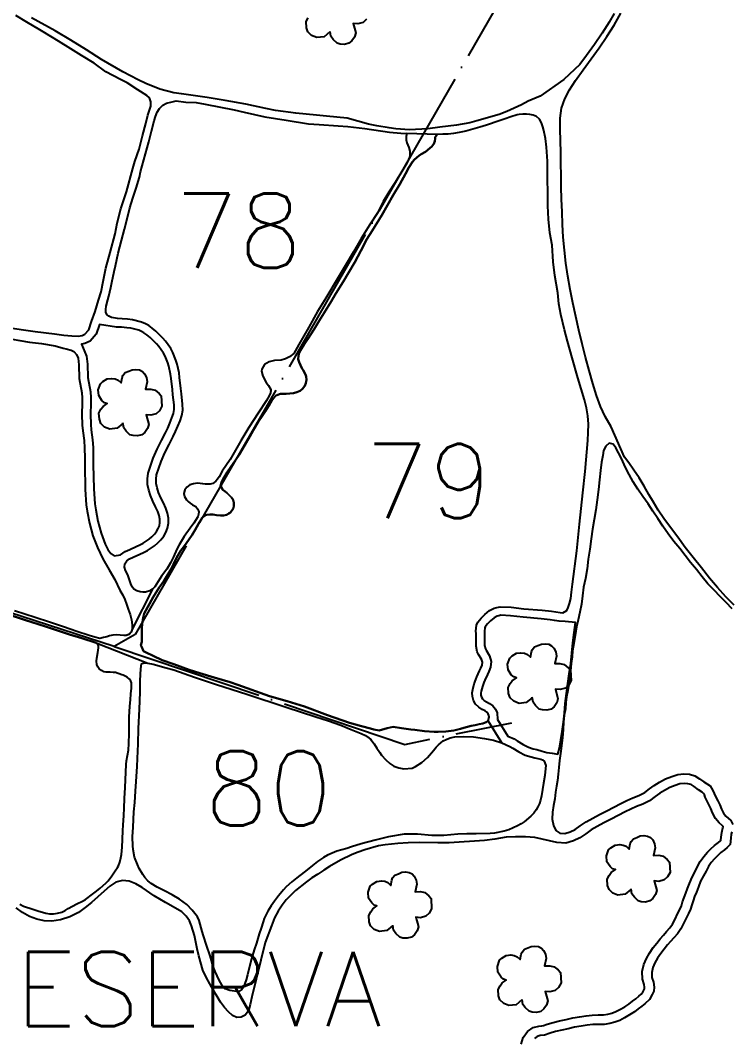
# Model space of a CAD drawing. Extents: x 739818 to 746118, y 7816232 to 7825142.
# Drawn here: x 742715 to 743088, y 7820709 to 7821242 of the extents above; entities that cross this region are included whole.
import ezdxf

# ---------------------------------------------------------------- set-up
doc = ezdxf.new("R2010")
doc.units = 0
doc.header["$MEASUREMENT"] = 0
for name, pattern in [('CONTINUO', [0]), ('TAPUME', [94, 80, -7, 0, -7]), ('TRACO-PONTO', [94, 80, -7, 0, -7])]:
    doc.linetypes.add(name, pattern=pattern)
for name, color, linetype in [('0114001148029', 5, 'Continuous'), ('0114001148064', 5, 'Continuous'), ('0114001148076', 5, 'Continuous'), ('0114001148077', 5, 'Continuous'), ('0114001148078', 5, 'Continuous'), ('0114001148079', 5, 'Continuous'), ('0114001148080', 5, 'Continuous'), ('0114001148082', 5, 'Continuous'), ('_SIMBOLO ARVORE', 118, 'Continuous'), ('REDE_DE_LUZ', 6, 'Continuous'), ('RESERVA', 3, 'Continuous'), ('TEXTO_NUN_TAL', 7, 'Continuous')]:
    doc.layers.add(name, color=color, linetype=linetype)
doc.layers.add('TEXTO_DIVERSOS', color=7, linetype='Continuous', lineweight=5)
doc.styles.add('Simplex', font='simplex.shx')

msp = doc.modelspace()

# ---------------------------------------------------------------- linework, layer by layer
at = {"layer": '0114001148029', "color": 5, "linetype": 'CONTINUO'}
for points in [[(743088.48, 7820933.21), (743085.18, 7820936.56), (743082.11, 7820939.83), (743078.93, 7820943.01), (743075.73, 7820946.35), (743072.64, 7820950.05), (743069.63, 7820953.85), (743066.61, 7820957.53), (743063.78, 7820961.23), (743060.93, 7820964.85), (743057.82, 7820968.6), (743054.79, 7820972.55), (743052, 7820976.62), (743049.39, 7820980.61), (743046.91, 7820984.45), (743044.43, 7820988.23), (743041.57, 7820992.19), (743039, 7820996.04), (743036.57, 7820999.83), (743034.43, 7821003.6), (743032.36, 7821007.66), (743030.53, 7821011.67), (743028.91, 7821015.06), (743027.46, 7821017.7), (743025.95, 7821019.58), (743023.94, 7821020.13), (743022.19, 7821018.57), (743021.04, 7821016.34), (743020.54, 7821013.62), (743019.94, 7821010.11), (743019.39, 7821005.8), (743018.92, 7821000.97), (743018.34, 7820995.77), (743017.59, 7820990.45), (743016.86, 7820985.15), (743016.07, 7820980.1), (743015.28, 7820975.02), (743014.57, 7820969.89), (743013.77, 7820964.63), (743012.91, 7820959.39), (743012.36, 7820954.19), (743011.5, 7820949.27), (743010.56, 7820944.57), (743009.9, 7820940.18), (743009.35, 7820935.78), (743008.64, 7820931.51), (743007.7, 7820927.59), (743006.84, 7820923.82), (743006.27, 7820920.37), (743005.83, 7820917.14), (743005.26, 7820914.08), (743004.8, 7820911.2), (743004.48, 7820908.19), (743003.98, 7820904.67), (743003.74, 7820900.82), (743003.44, 7820897.09), (743002.88, 7820893.71), (743002.23, 7820890.44), (743001.58, 7820887.23), (743001.14, 7820884.13), (743001, 7820880.88), (743000.39, 7820877.59), (742999.96, 7820873.94), (742999.83, 7820869.97), (742999.41, 7820865.75), (742998.96, 7820861.51), (742998.45, 7820857.42), (742997.92, 7820853.77), (742997.49, 7820850.11), (742997.17, 7820846.59), (742996.85, 7820843.37), (742996.37, 7820840.42), (742995.86, 7820837.17), (742995.39, 7820833.72), (742994.77, 7820830.17), (742994.29, 7820826.67), (742994.13, 7820823.13), (742994.7, 7820819.76), (742995.99, 7820817.1), (742998.14, 7820815.72), (743000.7, 7820815.57), (743003.45, 7820816.35), (743006.08, 7820817.65), (743008.82, 7820819.51), (743011.87, 7820821.7), (743015.29, 7820823.68), (743018.88, 7820825.58), (743022.63, 7820827.5), (743026.37, 7820829.43), (743029.99, 7820831.32), (743033.22, 7820832.92), (743036.35, 7820834.26), (743039.52, 7820835.55), (743042.56, 7820837.04), (743045.11, 7820838.91), (743047.6, 7820840.79), (743050.38, 7820842.51), (743053.55, 7820844.18), (743056.82, 7820845.5), (743059.98, 7820846.45), (743063.09, 7820846.77), (743066.04, 7820846.59), (743068.92, 7820845.79), (743071.35, 7820844.22), (743073.56, 7820842.58), (743076.81, 7820840.56), (743078.36, 7820838.13), (743078.97, 7820836.49), (743079.8, 7820834.67), (743080.89, 7820832.66), (743081.87, 7820830.62), (743082.76, 7820828.35), (743083.79, 7820826.29), (743085.17, 7820824.72), (743087.7, 7820822.39), (743088.79, 7820820.23)], [(743088.22, 7820816.51), (743087.91, 7820815.13), (743087.66, 7820813.11), (743087.3, 7820809.82), (743085.82, 7820808.15), (743084.37, 7820806.96), (743082.44, 7820805.54), (743080.77, 7820803.9), (743079.08, 7820802.3), (743077.44, 7820800.39), (743076, 7820798.32), (743074.73, 7820795.89), (743073.41, 7820793.3), (743071.89, 7820790.55), (743070.68, 7820787.58), (743069.67, 7820784.85), (743068.73, 7820782.54), (743067.97, 7820780.34), (743067.2, 7820778.2), (743066.51, 7820775.95), (743065.54, 7820773.69), (743064.27, 7820771.23), (743062.93, 7820768.47), (743061.49, 7820765.58), (743059.74, 7820763.02), (743057.82, 7820760.91), (743056.15, 7820758.94), (743054.5, 7820757.14), (743052.8, 7820754.97), (743050.95, 7820752.72), (743049.27, 7820750.28), (743047.92, 7820747.78), (743046.82, 7820745.3), (743046.25, 7820742.75), (743046.37, 7820740.06), (743047.12, 7820737.58), (743047.58, 7820735.1), (743047.29, 7820732.89), (743046.56, 7820731.19), (743045, 7820728.53), (743042.81, 7820726.52), (743041.1, 7820725.09), (743039.21, 7820723.66), (743037.19, 7820722.11), (743034.67, 7820720.52), (743031.97, 7820718.99), (743029.45, 7820717.65), (743026.92, 7820716.74), (743024.32, 7820715.92), (743021.38, 7820715.5), (743018.32, 7820715.49), (743015.46, 7820715.39), (743012.44, 7820715.07), (743009.18, 7820714.62), (743005.79, 7820714.02), (743002.39, 7820713.27), (742999.11, 7820712.58), (742995.89, 7820711.75), (742992.97, 7820710.92), (742990.1, 7820709.82), (742987.8, 7820709.67), (742986.28, 7820709.26), (742984.75, 7820708.18)]]:
    msp.add_lwpolyline(points, dxfattribs=at)
at = {"layer": '0114001148064'}
msp.add_lwpolyline([(743089.51, 7820935.18), (743085.02, 7820939.63), (743080.79, 7820944.39), (743076.55, 7820949.39), (743072.34, 7820954.72), (743068.01, 7820960.14), (743063.82, 7820965.51), (743059.9, 7820970.78), (743056.15, 7820975.87), (743052.66, 7820980.68), (743049.64, 7820985.07), (743047.09, 7820989.17), (743044.79, 7820993.26), (743042.36, 7820997.54), (743039.64, 7821001.88), (743036.83, 7821006.01), (743034.16, 7821009.82), (743031.92, 7821012.68), (743024.95, 7821028.58), (743021.87, 7821034.04), (743019.36, 7821039.34), (743017.21, 7821045.04), (743015.4, 7821051.38), (743013.51, 7821058.11), (743011.6, 7821065.12), (743009.74, 7821072.22), (743008.05, 7821079.29), (743006.46, 7821086.46), (743004.89, 7821093.62), (743003.42, 7821100.67), (743002.27, 7821107.55), (743001.19, 7821114.37), (743000.46, 7821121.21), (742999.88, 7821127.99), (742999.53, 7821134.65), (742999.26, 7821141.34), (742998.98, 7821148.01), (742998.81, 7821154.47), (742998.81, 7821160.59), (742998.67, 7821166.49), (742998.66, 7821172.44), (742998.46, 7821178.54), (742998.33, 7821184.62), (742998.24, 7821190.44), (742998.91, 7821195.66), (743000.65, 7821200.57), (743003.12, 7821205.28), (743006.33, 7821210.19), (743010.24, 7821215.77), (743014.49, 7821221.52), (743018.67, 7821227.34), (743022.7, 7821233.25), (743026.54, 7821239.2), (743029.99, 7821245.35)], dxfattribs=at)
at = {"layer": '0114001148076', "linetype": 'ByBlock'}
msp.add_lwpolyline([(742707.35, 7821080.81), (742722.96, 7821078.64), (742733.26, 7821077.38), (742738.07, 7821076.77), (742742.33, 7821076.27), (742745.7, 7821076.18), (742747.68, 7821076.6), (742749.16, 7821077.22), (742751.12, 7821079.52), (742752.65, 7821083.93), (742754.42, 7821089.04), (742756.26, 7821094.97), (742757.57, 7821099.34), (742758.68, 7821104.81), (742760.09, 7821111.82), (742762.39, 7821119.99), (742764.95, 7821129.8), (742766.07, 7821135.31), (742767.97, 7821142.96), (742770.85, 7821151.72), (742774.32, 7821164), (742775.36, 7821167.7), (742777.49, 7821174.1), (742779.31, 7821181.14), (742781.11, 7821187.55), (742782.19, 7821191.93), (742783.59, 7821196.76), (742783.76, 7821198.99), (742783.06, 7821201.06), (742781.52, 7821202.3), (742776.79, 7821205.3), (742771.26, 7821208.96), (742767.75, 7821210.68), (742760.15, 7821214.7), (742754, 7821219.28), (742747.27, 7821223.22), (742740.3, 7821227.66), (742733.01, 7821232.16), (742725.51, 7821236.64), (742718.72, 7821240.76), (742712.9, 7821244.14)], dxfattribs=at)
at = {"layer": '0114001148077', "linetype": 'ByBlock'}
msp.add_lwpolyline([(742705.95, 7821075.42), (742720.01, 7821073.04), (742726.38, 7821072.4), (742733.55, 7821071.02), (742737.7, 7821069.89), (742739.28, 7821069.48), (742741.96, 7821068.8), (742743.4, 7821068.11), (742744.74, 7821066.59), (742745.55, 7821064.64), (742745.92, 7821061.13), (742746.19, 7821054.02), (742747.54, 7821046.49), (742747.7, 7821043.82), (742747.73, 7821041.01), (742747.47, 7821035.24), (742747.66, 7821029.48), (742748, 7821026.48), (742748.68, 7821021.46), (742748.95, 7821017.7), (742749.01, 7821012.3), (742749, 7821008.82), (742749.28, 7820995.9), (742749.86, 7820987.85), (742750.35, 7820984.49), (742751.46, 7820978.18), (742752.36, 7820974.87), (742753.36, 7820971.53), (742755.65, 7820965.36), (742757.09, 7820962.43), (742758.49, 7820959.44), (742761.8, 7820953.76), (742764.73, 7820948.62), (742767.5, 7820942.99), (742768.99, 7820940.45), (742770.06, 7820938.2), (742770.96, 7820935.7), (742771.8, 7820933.07), (742772.76, 7820930.35), (742773.48, 7820927.59), (742773.94, 7820924.88), (742773.94, 7820922.61), (742773.44, 7820921.14), (742772.71, 7820920.32), (742771.97, 7820919.77), (742770.81, 7820919.38), (742769.52, 7820919.4), (742767.65, 7820919.48), (742765.63, 7820919.58), (742763.81, 7820919.44), (742762.03, 7820919.06), (742760.62, 7820918.61), (742758.92, 7820918.18), (742756.94, 7820917.82), (742754.32, 7820918.39), (742751.33, 7820919.39), (742744.9, 7820921.49), (742737.93, 7820923.85), (742730.51, 7820926.34), (742723.11, 7820928.72), (742712.16, 7820932.19)], dxfattribs=at)
at = {"layer": '0114001148078', "linetype": 'ByBlock'}
msp.add_lwpolyline([(742832.58, 7821193.48), (742843.48, 7821191.17), (742854.63, 7821189.27), (742866.38, 7821187.46), (742871.86, 7821187.01), (742881.96, 7821186.38), (742886.9, 7821185.96), (742895.89, 7821185), (742908.78, 7821183.02), (742914.74, 7821182.59), (742917.86, 7821182.43), (742917.6, 7821180.72), (742917.49, 7821179.13), (742917.88, 7821177.48), (742918.89, 7821175.05), (742919.39, 7821173.19), (742919.49, 7821171.12), (742919.28, 7821169.86), (742917.81, 7821166.84), (742915.75, 7821163.33), (742911.78, 7821156.77), (742908.46, 7821151.71), (742905.47, 7821146.72), (742902.67, 7821140.99), (742898.25, 7821134.31), (742893.95, 7821127.42), (742889.84, 7821120.3), (742885.63, 7821113.05), (742881.79, 7821106.89), (742875.46, 7821096.15), (742871.06, 7821089.02), (742866.42, 7821080.87), (742861.25, 7821071.75), (742858.6, 7821067.12), (742856.36, 7821065.33), (742854.29, 7821064.25), (742851.95, 7821063.62), (742848.54, 7821063.35), (742845.75, 7821062.73), (742843.23, 7821061.38), (742841.79, 7821058.95), (742841.7, 7821057.78), (742842.42, 7821055.26), (742844.05, 7821051.91), (742845.32, 7821050.29), (742846.23, 7821048.8), (742846.53, 7821047.73), (742846.41, 7821046.53), (742845.89, 7821045.24), (742844.24, 7821042.43), (742839.99, 7821035.74), (742835.13, 7821028.27), (742830.87, 7821021.25), (742825.24, 7821011.6), (742821.11, 7821005.35), (742819.5, 7821002.51), (742818.69, 7821001.16), (742817.75, 7821000.11), (742816.82, 7820999.46), (742816.12, 7820998.9), (742814.7, 7820998.64), (742812.31, 7820998.68), (742811.01, 7820998.85), (742809.56, 7820999.05), (742807.89, 7820999.15), (742806.08, 7820998.87), (742804.19, 7820998.21), (742802.51, 7820997.02), (742801.49, 7820995.64), (742801.02, 7820993.72), (742801.24, 7820992.21), (742802.33, 7820990.38), (742803.17, 7820989.46), (742804.21, 7820988.74), (742805.58, 7820987.83), (742807.21, 7820986.86), (742807.61, 7820986.37), (742808.12, 7820985.77), (742808.67, 7820984.57), (742808.78, 7820983.92), (742808.75, 7820982.94), (742808.28, 7820981.53), (742806.24, 7820978.22), (742804.36, 7820975.51), (742801.13, 7820971.13), (742798.53, 7820966.78), (742797.36, 7820964.53), (742795.52, 7820960.59), (742793.94, 7820957.33), (742792.01, 7820954.14), (742789.34, 7820950.35), (742785.82, 7820944.89), (742784.58, 7820943.56), (742783.2, 7820942.73), (742780.87, 7820941.97), (742779.58, 7820941.99), (742778, 7820942.23), (742776.3, 7820942.74), (742774.8, 7820943.58), (742773.81, 7820944.86), (742773.16, 7820946.31), (742772.32, 7820948.98), (742771.55, 7820951.16), (742770.44, 7820953.39), (742769.88, 7820955.07), (742770.1, 7820956.89), (742771.14, 7820958.36), (742772.57, 7820959.48), (742774.46, 7820960.29), (742777.89, 7820961.86), (742779.78, 7820962.72), (742781.86, 7820963.77), (742785.6, 7820966.23), (742787.32, 7820967.8), (742788.98, 7820969.46), (742790.45, 7820971.38), (742791.55, 7820973.35), (742792.47, 7820975.56), (742792.96, 7820978.17), (742792.91, 7820980.83), (742792.39, 7820983.35), (742791.56, 7820985.96), (742790.25, 7820988.76), (742788.85, 7820991.52), (742787.75, 7820994.24), (742786.92, 7820996.66), (742786.47, 7820998.96), (742786.42, 7821001.22), (742786.68, 7821003.45), (742789.1, 7821010.56), (742791, 7821015.07), (742793.34, 7821019.37), (742795.47, 7821023.6), (742796.69, 7821026.14), (742797.89, 7821028.98), (742798.97, 7821031.8), (742799.88, 7821034.6), (742800.38, 7821037.43), (742800.35, 7821040.47), (742799.77, 7821045.92), (742799.49, 7821048.8), (742798.78, 7821054.59), (742798.46, 7821056.99), (742797.51, 7821061.49), (742796.85, 7821063.65), (742795.23, 7821067.65), (742794.08, 7821069.68), (742792.73, 7821071.69), (742791.29, 7821073.51), (742789.91, 7821075.19), (742786.33, 7821078.8), (742784.36, 7821080.36), (742782.55, 7821081.69), (742780.82, 7821082.7), (742778.87, 7821083.57), (742773.98, 7821084.77), (742771.46, 7821085.06), (742768.62, 7821085.29), (742766.13, 7821085.44), (742763.02, 7821085.9), (742761.6, 7821086.61), (742760.76, 7821087.42), (742760.15, 7821088.51), (742760.02, 7821090.15), (742760.23, 7821091.94), (742761.11, 7821095.26), (742761.61, 7821097.05), (742762.74, 7821101.64), (742763.32, 7821104.28), (742764.42, 7821110.09), (742765.1, 7821113.11), (742765.91, 7821116.31), (742766.64, 7821119.6), (742768.36, 7821126.33), (742769.93, 7821132.3), (742771.3, 7821137.72), (742772.64, 7821143.37), (742774.27, 7821148.4), (742776.02, 7821153.72), (742777.72, 7821159.53), (742778.33, 7821162.35), (742782.65, 7821178.05), (742784.08, 7821183.67), (742785.49, 7821189.08), (742786.19, 7821191.36), (742786.99, 7821193.52), (742788.24, 7821195.51), (742789.99, 7821197.14), (742791.94, 7821198.28), (742794.8, 7821199.03), (742796.89, 7821199.57), (742802.04, 7821198.81), (742807.48, 7821198.58), (742812.19, 7821197.73), (742827.3, 7821194.73)], close=True, dxfattribs=at)
at = {"layer": '0114001148079', "linetype": 'ByBlock'}
msp.add_lwpolyline([(742829.33, 7820893.43), (742845.87, 7820887.47), (742855.09, 7820884.92), (742864.18, 7820882.05), (742876.34, 7820877.56), (742887.75, 7820873.59), (742894.13, 7820871.84), (742898.74, 7820870.52), (742900.6, 7820870.03), (742903.43, 7820869.5), (742907.55, 7820870.7), (742910.63, 7820871.43), (742915.11, 7820870.8), (742919.93, 7820870.09), (742922.06, 7820869.8), (742927.15, 7820869.19), (742932.17, 7820868.77), (742934.27, 7820868.85), (742938.35, 7820869.01), (742942.49, 7820869.5), (742946, 7820870.44), (742947.7, 7820870.94), (742951.57, 7820871.91), (742953.63, 7820872.36), (742955.71, 7820872.78), (742957.75, 7820873.27), (742959.44, 7820873.89), (742960.5, 7820874.67), (742961.07, 7820876.51), (742960.94, 7820877.44), (742960.94, 7820877.44), (742960.53, 7820878.34), (742959.88, 7820879.13), (742958.85, 7820879.8), (742957.36, 7820880.58), (742955.6, 7820881.7), (742953.95, 7820883.31), (742952.77, 7820885.28), (742952.28, 7820887.41), (742952.1, 7820889.35), (742952.42, 7820891.07), (742953.21, 7820894.03), (742954.1, 7820896.33), (742954.64, 7820897.71), (742956.04, 7820900.83), (742956.72, 7820902.28), (742957.35, 7820903.8), (742957.49, 7820905.32), (742957.06, 7820906.84), (742955.5, 7820909.44), (742954.79, 7820910.82), (742954.15, 7820913.64), (742954.14, 7820917.09), (742954.14, 7820920.34), (742954.03, 7820921.59), (742954.33, 7820924.68), (742955.14, 7820926.31), (742956.88, 7820928.38), (742958.7, 7820930.27), (742961.13, 7820932.35), (742963.58, 7820933.65), (742965.06, 7820934.07), (742966.77, 7820934.41), (742972.61, 7820934.08), (742979.29, 7820933.37), (742988.74, 7820932.58), (742993.72, 7820932.07), (742996.04, 7820931.64), (742998.18, 7820931.3), (742999.64, 7820931.25), (743001.73, 7820932.47), (743002.52, 7820933.96), (743003.16, 7820936), (743003.76, 7820938.62), (743004.27, 7820942.01), (743004.78, 7820946.15), (743006.92, 7820963.75), (743008.37, 7820977.61), (743010.07, 7820994.04), (743011.32, 7821005.21), (743012.84, 7821021.42), (743013, 7821025.76), (743013.05, 7821030), (743012.83, 7821034.4), (743012.02, 7821038.68), (743010.96, 7821042.78), (743007.47, 7821054.39), (743004.55, 7821064.9), (743002.13, 7821073.6), (743000.48, 7821079.46), (742998.58, 7821087.49), (742997.53, 7821093.19), (742996.95, 7821098.8), (742995.43, 7821108), (742994.65, 7821115.12), (742994.03, 7821123.83), (742992.82, 7821130.24), (742992.16, 7821137.51), (742991.77, 7821144.52), (742991.73, 7821150.42), (742991.53, 7821159.43), (742991.54, 7821167.83), (742991.06, 7821175.29), (742990.57, 7821179.81), (742989.72, 7821183.93), (742989.15, 7821185.94), (742988.42, 7821187.99), (742987.41, 7821189.84), (742985.91, 7821191.24), (742984.13, 7821192.02), (742982.31, 7821192.37), (742980.62, 7821192.52), (742978.7, 7821192.52), (742976.84, 7821192.41), (742975.69, 7821192.14), (742972.39, 7821191.13), (742969.4, 7821190.08), (742966.27, 7821189.04), (742959.59, 7821186.79), (742956.09, 7821185.69), (742952.45, 7821184.65), (742948.8, 7821183.65), (742945.37, 7821182.89), (742942.34, 7821182.37), (742939.57, 7821182.09), (742936.78, 7821182.05), (742933.71, 7821181.87), (742932.66, 7821180.52), (742932.65, 7821179.67), (742932.51, 7821178.35), (742931.98, 7821176.92), (742930.98, 7821175.59), (742929.9, 7821174.67), (742927.59, 7821172.84), (742925.39, 7821171.47), (742924.13, 7821170.61), (742921.88, 7821168.71), (742920.91, 7821167.59), (742918.96, 7821164.57), (742917.18, 7821161.31), (742914.21, 7821155.88), (742910.74, 7821149.98), (742904.8, 7821139.66), (742899.66, 7821131.38), (742896.97, 7821126.95), (742893.74, 7821120.9), (742890.57, 7821115), (742887.26, 7821109.29), (742884.53, 7821104.65), (742880.66, 7821098.55), (742878.19, 7821094.3), (742874.52, 7821088.42), (742871.87, 7821084.17), (742869.24, 7821079.82), (742865.8, 7821074.39), (742864.04, 7821071.72), (742862.14, 7821068.59), (742861.48, 7821067.27), (742861.11, 7821065.83), (742860.99, 7821064.17), (742861.38, 7821062.57), (742862.82, 7821059.46), (742863.46, 7821058.42), (742864.7, 7821056.08), (742865.08, 7821054.97), (742865.26, 7821053.34), (742865.26, 7821053.34), (742864.99, 7821051.61), (742864.38, 7821050.06), (742863.23, 7821048.53), (742861.91, 7821047.53), (742860.27, 7821046.83), (742858.54, 7821046.37), (742856.61, 7821046.14), (742854.68, 7821046.01), (742853.04, 7821045.99), (742851.57, 7821045.9), (742849.43, 7821045.15), (742848.64, 7821044.42), (742847.91, 7821043.63), (742847.19, 7821042.43), (742845.57, 7821039.59), (742843.83, 7821036.79), (742842.09, 7821034.29), (742840.2, 7821031.47), (742837.36, 7821026.79), (742835.54, 7821023.67), (742832.97, 7821018.99), (742829.97, 7821013.96), (742828.04, 7821011.2), (742825.63, 7821007.64), (742823.76, 7821004.84), (742822.12, 7821002.21), (742821.22, 7821000.72), (742820.64, 7820999.41), (742820.39, 7820998.25), (742820.75, 7820996.86), (742821.48, 7820995.62), (742822.57, 7820994.8), (742823.55, 7820994.02), (742824.74, 7820992.9), (742825.91, 7820991.62), (742826.76, 7820990.41), (742827.21, 7820988.89), (742827.18, 7820987.06), (742826.79, 7820985.71), (742826.14, 7820984.73), (742825.45, 7820983.75), (742824.43, 7820983.19), (742823.34, 7820982.57), (742821.87, 7820982.17), (742820.11, 7820982.17), (742818.18, 7820982.41), (742818.18, 7820982.41), (742816.36, 7820982.68), (742814.66, 7820982.77), (742813.18, 7820982.56), (742812.03, 7820982.03), (742810.98, 7820981.25), (742810.07, 7820980.16), (742808.62, 7820977.88), (742806.85, 7820974.67), (742805.36, 7820972.11), (742803.35, 7820969.21), (742801.35, 7820966.37), (742799.46, 7820963.94), (742797.81, 7820961.31), (742796.34, 7820958.19), (742794.89, 7820955.04), (742790.28, 7820947.69), (742788.12, 7820944.41), (742784.94, 7820939.48), (742782.03, 7820934.39), (742780.25, 7820930.87), (742779.69, 7820928.71), (742779.12, 7820925.34), (742779.02, 7820923.26), (742778.99, 7820919.25), (742778.94, 7820915.94), (742778.41, 7820914.32), (742778.99, 7820913.2), (742779.92, 7820911.12), (742781.24, 7820910.42), (742784.83, 7820908.74), (742789.65, 7820906.35), (742795.74, 7820904.21), (742803.72, 7820901.36), (742809.34, 7820899.59), (742816.81, 7820897.36), (742825.18, 7820894.94), (742829.33, 7820893.43)], dxfattribs=at)
at = {"layer": '0114001148080', "linetype": 'ByBlock'}
msp.add_lwpolyline([(742818.08, 7820893.61), (742833.96, 7820888.55), (742854.6, 7820881.81), (742870.24, 7820876.72), (742876.74, 7820874.59), (742883.28, 7820872.28), (742888.72, 7820870.12), (742894, 7820868.02), (742896.19, 7820866.89), (742897.89, 7820865.72), (742899.25, 7820864.56), (742900.78, 7820862.55), (742902.17, 7820860.32), (742903.7, 7820858), (742904.64, 7820856.67), (742906.81, 7820854.14), (742908.97, 7820852.23), (742911.08, 7820850.92), (742913.69, 7820849.99), (742916.3, 7820849.47), (742920.69, 7820849.88), (742922.38, 7820850.61), (742925.8, 7820852.78), (742928.75, 7820855.44), (742931.78, 7820859.11), (742933.17, 7820860.72), (742934.48, 7820861.98), (742936.99, 7820864.04), (742938.54, 7820864.87), (742940.57, 7820865.72), (742943.07, 7820866.19), (742947.83, 7820866.42), (742952.9, 7820866.14), (742958.54, 7820865.37), (742963.39, 7820864.54), (742967.73, 7820863.11), (742971.91, 7820861.13), (742973.4, 7820860.22), (742976.66, 7820858.31), (742979.96, 7820856.65), (742982.98, 7820855.66), (742985.03, 7820855.19), (742988.09, 7820854.57), (742988.96, 7820854.16), (742989.83, 7820853.53), (742990.76, 7820851.17), (742990.64, 7820849.64), (742990.17, 7820846), (742989.6, 7820841.87), (742988.46, 7820835.25), (742987.97, 7820833.11), (742987.37, 7820831.22), (742986.56, 7820829.47), (742985.61, 7820827.9), (742984.37, 7820826.3), (742982.86, 7820824.68), (742979.3, 7820821.75), (742977.75, 7820820.68), (742975.88, 7820819.55), (742971.27, 7820817.54), (742968.92, 7820816.82), (742963.83, 7820815.78), (742961.52, 7820815.52), (742954.16, 7820815.31), (742949.27, 7820815.33), (742944.52, 7820815.22), (742937.29, 7820814.46), (742930.99, 7820814.45), (742923.41, 7820815.19), (742916.49, 7820815.18), (742908.3, 7820813.88), (742901.22, 7820812.08), (742893.98, 7820810.09), (742888.95, 7820808.52), (742886.38, 7820807.77), (742881.17, 7820806.23), (742876.36, 7820804.19), (742874.17, 7820803.02), (742871, 7820800.94), (742868.42, 7820798.83), (742865.61, 7820796.51), (742864.01, 7820795.24), (742860.16, 7820792.32), (742857.55, 7820790.26), (742854.67, 7820787.53), (742853.18, 7820785.99), (742850.59, 7820782.98), (742848.52, 7820780.02), (742846.83, 7820777.68), (742845.09, 7820774.8), (742843.16, 7820771.01), (742842.58, 7820769.22), (742841.51, 7820765.94), (742840.52, 7820762.95), (742839.04, 7820758.14), (742837.91, 7820754.68), (742836.51, 7820749.96), (742835.02, 7820744.48), (742834.3, 7820741.56), (742833.59, 7820738.93), (742832.24, 7820735.01), (742831.42, 7820733.82), (742829.77, 7820732.76), (742828.65, 7820732.7), (742826.29, 7820733.09), (742825.16, 7820733.26), (742822.56, 7820734.1), (742821.55, 7820735.08), (742819.5, 7820738.79), (742817.37, 7820743.21), (742816.34, 7820745.84), (742814.74, 7820751.37), (742812.94, 7820757), (742811.34, 7820761.97), (742810.59, 7820764.28), (742809.03, 7820769.91), (742808.18, 7820771.88), (742806.8, 7820773.72), (742805.38, 7820775.47), (742802.56, 7820778.34), (742798.79, 7820781.14), (742794.94, 7820783.4), (742790.8, 7820785.59), (742787.02, 7820787.49), (742783.87, 7820789.4), (742782.13, 7820790.84), (742780.6, 7820792.43), (742779.47, 7820794.01), (742777.62, 7820797.23), (742776.63, 7820799.23), (742775.13, 7820803.17), (742774.39, 7820807.09), (742774.18, 7820809.05), (742774.1, 7820813.85), (742774.46, 7820818.94), (742774.74, 7820826.89), (742775.23, 7820831.8), (742775.69, 7820837.67), (742775.93, 7820842.74), (742776.47, 7820850.74), (742776.76, 7820854.89), (742776.96, 7820862.6), (742777.22, 7820870.64), (742777.66, 7820880.73), (742778.02, 7820889.55), (742778.06, 7820895.1), (742778.3, 7820899.41), (742778.56, 7820903.35), (742778.85, 7820904.51), (742779.99, 7820904.94), (742782.12, 7820904.88), (742784.92, 7820904.35), (742791.67, 7820902.41), (742795.74, 7820901.25), (742806.55, 7820897.42)], close=True, dxfattribs=at)
at = {"layer": '0114001148082', "linetype": 'ByBlock'}
msp.add_lwpolyline([(742714.96, 7820778.51), (742716.94, 7820777.54), (742721.87, 7820775.9), (742724.45, 7820775.11), (742728.67, 7820773.89), (742730.54, 7820773.54), (742732.58, 7820773.48), (742734.77, 7820773.77), (742736.95, 7820774.39), (742738.71, 7820775.27), (742740.33, 7820776.25), (742744.84, 7820778.63), (742747.85, 7820780.07), (742749.35, 7820780.97), (742753.07, 7820783.79), (742755.11, 7820785.4), (742757.11, 7820786.99), (742760.03, 7820789.46), (742761.27, 7820790.72), (742763.15, 7820793.36), (742764.95, 7820795.97), (742766.28, 7820797.8), (742766.69, 7820798.7), (742767.48, 7820800.5), (742768, 7820802.84), (742768.23, 7820804.61), (742768.58, 7820808.38), (742768.85, 7820812.37), (742769.05, 7820817.11), (742769.21, 7820819.93), (742769.53, 7820824.94), (742769.64, 7820828.84), (742769.91, 7820833.82), (742770.18, 7820839.67), (742770.35, 7820843.63), (742770.78, 7820851.64), (742771, 7820853.63), (742771.91, 7820859.26), (742772.14, 7820862.69), (742772.28, 7820867.98), (742772.36, 7820870.7), (742772.28, 7820876.57), (742772.64, 7820882.26), (742772.95, 7820885.61), (742773.17, 7820888.75), (742773.49, 7820891.74), (742773.58, 7820893.21), (742773.49, 7820894.53), (742773.19, 7820895.42), (742772.87, 7820895.99), (742772.48, 7820896.48), (742771.26, 7820897.53), (742769.85, 7820898.11), (742769.18, 7820898.45), (742768.55, 7820898.73), (742767.08, 7820899.27), (742766.61, 7820899.48), (742765.2, 7820899.9), (742763.9, 7820899.98), (742762.4, 7820900.13), (742761.04, 7820900.04), (742760.21, 7820900.16), (742759.02, 7820900.35), (742757.79, 7820900.92), (742756.67, 7820901.78), (742755.9, 7820902.84), (742755.36, 7820904.12), (742755.21, 7820905.82), (742755.38, 7820907.39), (742755.89, 7820910.47), (742756.27, 7820912.9), (742756.22, 7820913.83), (742755.83, 7820914.61), (742754.99, 7820915.42), (742752.42, 7820916.38), (742750.21, 7820917.08), (742747.42, 7820917.94), (742741.07, 7820919.9), (742728.52, 7820924.01), (742717.44, 7820927.59), (742706.3, 7820931.22)], dxfattribs=at)
at = {"layer": '_SIMBOLO ARVORE', "linetype": 'CONTINUO'}
for points in [[(742877.53, 7821235.63, 0), (742874.52, 7821233.1, 0), (742870.7, 7821232.66, 0), (742867.98, 7821233.72, 0), (742866.05, 7821235.62, 0), (742865.25, 7821237.79, 0), (742865.03, 7821241, 0), (742866.07, 7821243.03, 0)], [(742896.72, 7821242.2, 0), (742894.98, 7821240.6, 0), (742892.22, 7821239.87, 0), (742889.81, 7821240.08, 0), (742891.1, 7821235.07, 0), (742890.51, 7821232.93, 0), (742889.06, 7821230.9, 0), (742887.47, 7821229.63, 0), (742885.2, 7821229.07, 0), (742882.95, 7821229.2, 0), (742881.27, 7821229.68, 0), (742879.34, 7821231.58, 0), (742878.02, 7821233.29, 0), (742877.62, 7821235.89, 0)], [(742768.99, 7821030.48, 0), (742765.98, 7821027.95, 0), (742762.16, 7821027.51, 0), (742759.44, 7821028.57, 0), (742757.51, 7821030.47, 0), (742756.71, 7821032.64, 0), (742756.5, 7821035.85, 0), (742757.54, 7821037.88, 0), (742758.64, 7821039.38, 0), (742760.83, 7821040.87, 0), (742759.43, 7821041.32, 0), (742758.06, 7821042.46, 0), (742756.43, 7821045.01, 0), (742756.14, 7821048.06, 0), (742757.31, 7821051.23, 0), (742758.54, 7821052.37, 0), (742760.78, 7821053.74, 0), (742763.14, 7821054.06, 0), (742765.02, 7821053.79, 0), (742766.51, 7821053.1, 0), (742768.15, 7821051.64, 0), (742768.63, 7821054.42, 0), (742769.05, 7821055.54, 0), (742770.27, 7821057.08, 0), (742772.09, 7821057.75, 0), (742773.86, 7821058.53, 0), (742775.85, 7821058.71, 0), (742777.73, 7821058.45, 0), (742779.27, 7821057.64, 0), (742780.4, 7821056.41, 0), (742781.4, 7821054.44, 0), (742781.79, 7821052.26, 0), (742780.88, 7821048.36, 0), (742783.61, 7821048.4, 0), (742785.87, 7821047.86, 0), (742788, 7821046.17, 0), (742789.18, 7821044.82, 0), (742789.5, 7821039.46, 0), (742788.19, 7821037.05, 0), (742786.44, 7821035.45, 0), (742783.69, 7821034.72, 0), (742781.27, 7821034.93, 0), (742782.56, 7821029.92, 0), (742781.97, 7821027.78, 0), (742780.52, 7821025.74, 0), (742778.93, 7821024.47, 0), (742776.66, 7821023.92, 0), (742774.42, 7821024.05, 0), (742772.73, 7821024.53, 0), (742770.8, 7821026.43, 0), (742769.48, 7821028.14, 0), (742769.08, 7821030.73, 0)], [(742983.52, 7820886.73, 0), (742980.51, 7820884.2, 0), (742976.69, 7820883.76, 0), (742973.97, 7820884.82, 0), (742972.04, 7820886.72, 0), (742971.24, 7820888.89, 0), (742971.02, 7820892.1, 0), (742972.07, 7820894.13, 0), (742973.16, 7820895.63, 0), (742975.36, 7820897.12, 0), (742973.96, 7820897.57, 0), (742972.59, 7820898.71, 0), (742970.96, 7820901.26, 0), (742970.67, 7820904.31, 0), (742971.84, 7820907.48, 0), (742973.07, 7820908.62, 0), (742975.31, 7820909.99, 0), (742977.67, 7820910.3, 0), (742979.55, 7820910.04, 0), (742981.04, 7820909.35, 0), (742982.67, 7820907.89, 0), (742983.16, 7820910.67, 0), (742983.58, 7820911.79, 0), (742984.8, 7820913.33, 0), (742986.61, 7820914, 0), (742988.39, 7820914.78, 0), (742990.38, 7820914.96, 0), (742992.26, 7820914.7, 0), (742993.79, 7820913.89, 0), (742994.93, 7820912.66, 0), (742995.93, 7820910.69, 0), (742996.32, 7820908.5, 0), (742995.41, 7820904.61, 0), (742998.14, 7820904.65, 0), (743000.4, 7820904.11, 0), (743002.53, 7820902.42, 0), (743003.71, 7820901.07, 0), (743004.03, 7820895.7, 0), (743002.71, 7820893.3, 0), (743000.97, 7820891.7, 0), (742998.22, 7820890.97, 0), (742995.8, 7820891.18, 0), (742997.09, 7820886.17, 0), (742996.5, 7820884.03, 0), (742995.05, 7820881.99, 0), (742993.46, 7820880.72, 0), (742991.19, 7820880.17, 0), (742988.94, 7820880.3, 0), (742987.26, 7820880.78, 0), (742985.33, 7820882.68, 0), (742984.01, 7820884.39, 0), (742983.61, 7820886.98, 0)], [(743035.33, 7820786.22, 0), (743032.32, 7820783.7, 0), (743028.5, 7820783.26, 0), (743025.78, 7820784.32, 0), (743023.85, 7820786.21, 0), (743023.05, 7820788.39, 0), (743022.83, 7820791.6, 0), (743023.87, 7820793.63, 0), (743024.97, 7820795.13, 0), (743027.17, 7820796.62, 0), (743025.77, 7820797.07, 0), (743024.39, 7820798.2, 0), (743022.77, 7820800.76, 0), (743022.48, 7820803.81, 0), (743023.65, 7820806.98, 0), (743024.88, 7820808.12, 0), (743027.12, 7820809.49, 0), (743029.48, 7820809.8, 0), (743031.36, 7820809.53, 0), (743032.85, 7820808.85, 0), (743034.48, 7820807.39, 0), (743034.97, 7820810.17, 0), (743035.39, 7820811.28, 0), (743036.61, 7820812.83, 0), (743038.42, 7820813.49, 0), (743040.19, 7820814.28, 0), (743042.19, 7820814.46, 0), (743044.07, 7820814.19, 0), (743045.6, 7820813.38, 0), (743046.74, 7820812.16, 0), (743047.73, 7820810.19, 0), (743048.12, 7820808, 0), (743047.22, 7820804.11, 0), (743049.95, 7820804.15, 0), (743052.21, 7820803.61, 0), (743054.34, 7820801.92, 0), (743055.52, 7820800.57, 0), (743055.84, 7820795.2, 0), (743054.52, 7820792.8, 0), (743052.78, 7820791.2, 0), (743050.02, 7820790.47, 0), (743047.61, 7820790.68, 0), (743048.9, 7820785.67, 0), (743048.31, 7820783.53, 0), (743046.86, 7820781.49, 0), (743045.27, 7820780.22, 0), (743043, 7820779.66, 0), (743040.75, 7820779.8, 0), (743039.07, 7820780.28, 0), (743037.14, 7820782.18, 0), (743035.82, 7820783.89, 0), (743035.42, 7820786.48, 0)], [(742910.38, 7820767.19, 0), (742907.37, 7820764.67, 0), (742903.55, 7820764.22, 0), (742900.83, 7820765.28, 0), (742898.9, 7820767.18, 0), (742898.1, 7820769.35, 0), (742897.88, 7820772.57, 0), (742898.93, 7820774.59, 0), (742900.02, 7820776.09, 0), (742902.22, 7820777.58, 0), (742900.82, 7820778.03, 0), (742899.45, 7820779.17, 0), (742897.82, 7820781.73, 0), (742897.53, 7820784.77, 0), (742898.7, 7820787.94, 0), (742899.93, 7820789.08, 0), (742902.17, 7820790.45, 0), (742904.53, 7820790.77, 0), (742906.41, 7820790.5, 0), (742907.9, 7820789.81, 0), (742909.53, 7820788.35, 0), (742910.02, 7820791.14, 0), (742910.44, 7820792.25, 0), (742911.66, 7820793.79, 0), (742913.47, 7820794.46, 0), (742915.25, 7820795.25, 0), (742917.24, 7820795.43, 0), (742919.12, 7820795.16, 0), (742920.65, 7820794.35, 0), (742921.79, 7820793.12, 0), (742922.79, 7820791.16, 0), (742923.18, 7820788.97, 0), (742922.27, 7820785.07, 0), (742925, 7820785.11, 0), (742927.26, 7820784.57, 0), (742929.39, 7820782.88, 0), (742930.57, 7820781.53, 0), (742930.89, 7820776.17, 0), (742929.57, 7820773.77, 0), (742927.83, 7820772.17, 0), (742925.08, 7820771.43, 0), (742922.66, 7820771.64, 0), (742923.95, 7820766.63, 0), (742923.36, 7820764.5, 0), (742921.91, 7820762.46, 0), (742920.32, 7820761.19, 0), (742918.05, 7820760.63, 0), (742915.8, 7820760.77, 0), (742914.12, 7820761.24, 0), (742912.19, 7820763.14, 0), (742910.87, 7820764.85, 0), (742910.47, 7820767.45, 0)], [(742978.19, 7820728.36, 0), (742975.18, 7820725.84, 0), (742971.36, 7820725.39, 0), (742968.64, 7820726.45, 0), (742966.71, 7820728.35, 0), (742965.91, 7820730.52, 0), (742965.69, 7820733.74, 0), (742966.73, 7820735.76, 0), (742967.83, 7820737.26, 0), (742970.03, 7820738.75, 0), (742968.63, 7820739.2, 0), (742967.25, 7820740.34, 0), (742965.63, 7820742.9, 0), (742965.34, 7820745.94, 0), (742966.51, 7820749.11, 0), (742967.74, 7820750.25, 0), (742969.98, 7820751.62, 0), (742972.34, 7820751.94, 0), (742974.22, 7820751.67, 0), (742975.71, 7820750.98, 0), (742977.34, 7820749.52, 0), (742977.83, 7820752.31, 0), (742978.25, 7820753.42, 0), (742979.47, 7820754.96, 0), (742981.28, 7820755.63, 0), (742983.05, 7820756.42, 0), (742985.05, 7820756.6, 0), (742986.93, 7820756.33, 0), (742988.46, 7820755.52, 0), (742989.6, 7820754.29, 0), (742990.59, 7820752.33, 0), (742990.98, 7820750.14, 0), (742990.08, 7820746.24, 0), (742992.81, 7820746.28, 0), (742995.07, 7820745.74, 0), (742997.2, 7820744.05, 0), (742998.38, 7820742.7, 0), (742998.7, 7820737.34, 0), (742997.38, 7820734.94, 0), (742995.63, 7820733.34, 0), (742992.88, 7820732.6, 0), (742990.47, 7820732.81, 0), (742991.76, 7820727.8, 0), (742991.17, 7820725.67, 0), (742989.72, 7820723.63, 0), (742988.13, 7820722.36, 0), (742985.86, 7820721.8, 0), (742983.61, 7820721.94, 0), (742981.93, 7820722.41, 0), (742979.99, 7820724.31, 0), (742978.68, 7820726.02, 0), (742978.28, 7820728.62, 0)]]:
    msp.add_polyline3d(points, dxfattribs=at)
at = {"layer": 'REDE_DE_LUZ', "linetype": 'TRACO-PONTO'}
msp.add_lwpolyline([(742989.99, 7821292.48), (742775.49, 7820919.81), (742764.54, 7820913.55), (742645.56, 7820952.11), (742532.16, 7820989.85), (742411.25, 7821027.39), (742309.42, 7821005.42), (742197.32, 7820978.41), (741976.47, 7820925.41)], dxfattribs=at)
at = {"layer": 'REDE_DE_LUZ'}
msp.add_lwpolyline([(742706.3, 7820931.22), (742717.44, 7820927.59), (742728.52, 7820924.01), (742741.07, 7820919.9), (742747.42, 7820917.94), (742750.21, 7820917.08), (742752.42, 7820916.38), (742754.99, 7820915.42), (742782.12, 7820904.88), (742784.92, 7820904.35), (742791.67, 7820902.41), (742795.74, 7820901.25), (742806.55, 7820897.42), (742818.08, 7820893.61), (742833.96, 7820888.55), (742854.6, 7820881.81), (742870.24, 7820876.72), (742876.74, 7820874.59), (742883.28, 7820872.28), (742888.72, 7820870.12), (742894, 7820868.02), (742896.19, 7820866.89), (742898.89, 7820865.04), (742900.78, 7820862.55), (742902.17, 7820860.32), (742903.7, 7820858), (742904.64, 7820856.67), (742906.81, 7820854.14), (742908.97, 7820852.23), (742911.08, 7820850.92), (742913.69, 7820849.99), (742916.3, 7820849.47), (742920.69, 7820849.88), (742922.38, 7820850.61), (742925.8, 7820852.78), (742928.75, 7820855.44), (742931.78, 7820859.11), (742933.17, 7820860.72), (742934.48, 7820861.98), (742936.99, 7820864.04), (742938.54, 7820864.87), (742940.57, 7820865.72), (742943.07, 7820866.19), (742947.83, 7820866.42), (742952.9, 7820866.14), (742958.54, 7820865.37), (742963.39, 7820864.54), (742967.73, 7820863.11), (742960.5, 7820874.67), (742959.44, 7820873.89), (742957.75, 7820873.27), (742955.71, 7820872.78), (742953.63, 7820872.36), (742951.57, 7820871.91), (742947.7, 7820870.94), (742946, 7820870.44), (742942.49, 7820869.5), (742938.35, 7820869.01), (742934.27, 7820868.85), (742932.17, 7820868.77), (742927.15, 7820869.19), (742922.06, 7820869.8), (742919.93, 7820870.09), (742915.11, 7820870.8), (742910.63, 7820871.43), (742907.55, 7820870.7), (742903.43, 7820869.5), (742900.6, 7820870.03), (742898.74, 7820870.52), (742894.13, 7820871.84), (742887.75, 7820873.59), (742876.34, 7820877.56), (742864.18, 7820882.05), (742855.09, 7820884.92), (742845.87, 7820887.47), (742829.33, 7820893.43), (742825.18, 7820894.94), (742816.81, 7820897.36), (742809.34, 7820899.59), (742803.72, 7820901.36), (742795.74, 7820904.21), (742789.65, 7820906.35), (742784.83, 7820908.74), (742781.24, 7820910.42), (742779.92, 7820911.12), (742778.99, 7820913.2), (742778.41, 7820914.32), (742778.94, 7820915.94), (742778.99, 7820919.25), (742779.02, 7820923.26), (742779.12, 7820925.34), (742779.69, 7820928.71), (742780.25, 7820930.87), (742782.03, 7820934.39), (742784.94, 7820939.48), (742788.12, 7820944.41), (742790.28, 7820947.69), (742794.89, 7820955.04), (742796.34, 7820958.19), (742797.81, 7820961.31), (742799.46, 7820963.94), (742801.35, 7820966.37), (742803.35, 7820969.21), (742805.36, 7820972.11), (742806.85, 7820974.67), (742808.62, 7820977.88), (742810.59, 7820980.97), (742812.65, 7820982.48), (742814.66, 7820982.77), (742816.36, 7820982.68), (742818.18, 7820982.41), (742820.11, 7820982.17), (742821.87, 7820982.17), (742823.34, 7820982.57), (742825.47, 7820983.78), (742826.14, 7820984.73), (742826.79, 7820985.71), (742827.18, 7820987.06), (742827.21, 7820988.89), (742826.76, 7820990.41), (742825.91, 7820991.62), (742824.74, 7820992.9), (742823.55, 7820994.02), (742822.57, 7820994.8), (742821.48, 7820995.62), (742820.27, 7820997.68), (742820.64, 7820999.41), (742821.22, 7821000.72), (742822.12, 7821002.21), (742823.76, 7821004.84), (742825.63, 7821007.64), (742828.04, 7821011.2), (742829.97, 7821013.96), (742832.97, 7821018.99), (742835.54, 7821023.67), (742837.36, 7821026.79), (742840.2, 7821031.47), (742842.09, 7821034.29), (742843.83, 7821036.79), (742845.57, 7821039.59), (742847.19, 7821042.43), (742847.91, 7821043.63), (742849.25, 7821045.09), (742851.57, 7821045.9), (742853.04, 7821045.99), (742854.68, 7821046.01), (742856.61, 7821046.14), (742858.54, 7821046.37), (742860.27, 7821046.83), (742861.91, 7821047.53), (742863.23, 7821048.53), (742864.38, 7821050.06), (742864.99, 7821051.61), (742865.26, 7821053.34), (742865.08, 7821054.97), (742864.7, 7821056.08), (742863.46, 7821058.42), (742862.82, 7821059.46), (742861.38, 7821062.57), (742860.99, 7821064.17), (742861.11, 7821065.83), (742861.48, 7821067.27), (742862.14, 7821068.59), (742864.04, 7821071.72), (742865.8, 7821074.39), (742869.24, 7821079.82), (742871.87, 7821084.17), (742874.52, 7821088.42), (742878.19, 7821094.3), (742880.66, 7821098.55), (742884.53, 7821104.65), (742887.26, 7821109.29), (742890.57, 7821115), (742893.74, 7821120.9), (742896.97, 7821126.95), (742899.66, 7821131.38), (742904.8, 7821139.66), (742910.74, 7821149.98), (742914.21, 7821155.88), (742917.18, 7821161.31), (742918.96, 7821164.57), (742920.91, 7821167.59), (742921.88, 7821168.71), (742924.13, 7821170.61), (742925.39, 7821171.47), (742927.59, 7821172.84), (742929.9, 7821174.67), (742930.98, 7821175.59), (742931.98, 7821176.92), (742932.51, 7821178.35), (742932.65, 7821179.67), (742932.66, 7821180.52), (742933.71, 7821181.87), (742917.86, 7821182.43), (742917.6, 7821180.72), (742917.49, 7821179.13), (742917.88, 7821177.48), (742918.89, 7821175.05), (742919.39, 7821173.19), (742919.52, 7821170.36), (742917.81, 7821166.84), (742915.75, 7821163.33), (742911.78, 7821156.77), (742908.46, 7821151.71), (742905.47, 7821146.72), (742902.67, 7821140.99), (742898.25, 7821134.31), (742893.95, 7821127.42), (742889.84, 7821120.3), (742885.63, 7821113.05), (742881.79, 7821106.89), (742875.46, 7821096.15), (742871.06, 7821089.02), (742866.42, 7821080.87), (742861.25, 7821071.75), (742858.6, 7821067.12), (742856.36, 7821065.33), (742854.29, 7821064.25), (742851.95, 7821063.62), (742848.54, 7821063.35), (742845.75, 7821062.73), (742843.23, 7821061.38), (742841.79, 7821058.95), (742841.7, 7821057.78), (742842.42, 7821055.26), (742844.05, 7821051.91), (742845.32, 7821050.29), (742846.58, 7821048.23), (742846.41, 7821046.53), (742845.89, 7821045.24), (742844.24, 7821042.43), (742839.99, 7821035.74), (742835.13, 7821028.27), (742830.87, 7821021.25), (742825.24, 7821011.6), (742821.11, 7821005.35), (742819.5, 7821002.51), (742818.69, 7821001.16), (742817.75, 7821000.11), (742816.82, 7820999.46), (742816.12, 7820998.9), (742814.7, 7820998.64), (742812.31, 7820998.68), (742811.01, 7820998.85), (742809.56, 7820999.05), (742807.89, 7820999.15), (742806.08, 7820998.87), (742804.19, 7820998.21), (742802.51, 7820997.02), (742801.49, 7820995.64), (742801.02, 7820993.72), (742801.24, 7820992.21), (742802.33, 7820990.38), (742803.17, 7820989.46), (742804.21, 7820988.74), (742805.58, 7820987.83), (742807.21, 7820986.86), (742807.61, 7820986.37), (742808.12, 7820985.77), (742808.79, 7820984.3), (742808.75, 7820982.94), (742808.28, 7820981.53), (742806.24, 7820978.22), (742804.36, 7820975.51), (742801.13, 7820971.13), (742798.53, 7820966.78), (742797.36, 7820964.53), (742795.52, 7820960.59), (742793.94, 7820957.33), (742792.01, 7820954.14), (742789.34, 7820950.35), (742785.82, 7820944.89), (742784.58, 7820943.56), (742773.94, 7820922.61), (742773.44, 7820921.14), (742772.32, 7820919.9), (742770.81, 7820919.38), (742769.52, 7820919.4), (742767.65, 7820919.48), (742765.63, 7820919.58), (742763.81, 7820919.44), (742762.03, 7820919.06), (742760.62, 7820918.61), (742758.92, 7820918.18), (742756.94, 7820917.82), (742754.32, 7820918.39), (742751.33, 7820919.39), (742744.9, 7820921.49), (742737.93, 7820923.85), (742730.51, 7820926.34), (742723.11, 7820928.72), (742712.16, 7820932.19)], dxfattribs=at)
at = {"layer": 'REDE_DE_LUZ', "linetype": 'TAPUME', "flags": 128}
msp.add_lwpolyline([(742764.54, 7820913.55), (742916.77, 7820862.27), (742972.87, 7820873.55)], dxfattribs=at)
at = {"layer": 'RESERVA'}
for points in [[(743026.51, 7821245.27), (743023.97, 7821240.75), (743020.2, 7821234.91), (743016.21, 7821229.06), (743012.06, 7821223.28), (743008.5, 7821218.46), (743000.17, 7821210.63), (742987.84, 7821201.95), (742981.43, 7821199.26), (742978.02, 7821197.36), (742970.3, 7821193.84), (742966.2, 7821192.28), (742954.48, 7821188.92), (742950.86, 7821187.97), (742943.83, 7821186.7), (742935.18, 7821185.76), (742928.83, 7821184.81), (742919.33, 7821184.34), (742912.09, 7821184.9), (742908.66, 7821185.29), (742902.13, 7821186.37), (742897.73, 7821187.3), (742886.65, 7821190.35), (742875.8, 7821191.44), (742870.45, 7821191.98), (742859.74, 7821193.11), (742849.09, 7821194.49), (742844.02, 7821195.54), (742833.49, 7821197.73), (742822.67, 7821199.74), (742813.21, 7821201.16), (742799.75, 7821203.07), (742795.72, 7821203.7), (742788.44, 7821205.65), (742781.01, 7821208.65), (742777.03, 7821210.53), (742768.97, 7821214.68), (742757.86, 7821221.17), (742749.94, 7821226.26), (742741.75, 7821231.23), (742733.55, 7821236.25), (742721.19, 7821243.06)], [(742977.81, 7820705.12), (742978.93, 7820708.66), (742981.18, 7820711.78), (742984.11, 7820713.85), (742986.98, 7820714.63), (742988.61, 7820714.74), (742989.51, 7820714.95), (742991.39, 7820715.67), (742994.58, 7820716.57), (742997.96, 7820717.45), (743001.34, 7820718.16), (743004.82, 7820718.93), (743008.41, 7820719.56), (743011.84, 7820720.03), (743015.11, 7820720.38), (743018.22, 7820720.49), (743021.02, 7820720.5), (743023.21, 7820720.81), (743025.32, 7820721.48), (743027.42, 7820722.23), (743029.56, 7820723.37), (743032.1, 7820724.81), (743034.33, 7820726.21), (743036.18, 7820727.63), (743037.98, 7820729), (743039.51, 7820730.29), (743040.75, 7820731.42), (743041.5, 7820732.44), (743042.09, 7820733.45), (743042.42, 7820734.22), (743042.52, 7820734.96), (743042.25, 7820736.39), (743041.4, 7820739.21), (743041.22, 7820743.19), (743042.05, 7820746.89), (743043.43, 7820749.98), (743045, 7820752.9), (743046.96, 7820755.74), (743048.91, 7820758.1), (743050.68, 7820760.37), (743052.39, 7820762.25), (743054.06, 7820764.21), (743055.8, 7820766.12), (743057.17, 7820768.12), (743058.45, 7820770.68), (743059.8, 7820773.47), (743061.01, 7820775.82), (743061.81, 7820777.67), (743062.45, 7820779.79), (743063.26, 7820782), (743064.05, 7820784.3), (743065.01, 7820786.66), (743066.02, 7820789.39), (743067.37, 7820792.7), (743068.99, 7820795.64), (743070.29, 7820798.19), (743071.72, 7820800.92), (743073.49, 7820803.45), (743075.45, 7820805.75), (743077.3, 7820807.5), (743079.18, 7820809.35), (743081.3, 7820810.91), (743082.35, 7820811.76), (743082.44, 7820811.86), (743082.52, 7820812.1), (743082.69, 7820813.7), (743082.98, 7820816), (743083.57, 7820818.59), (743083.63, 7820819.08), (743083.65, 7820819.27), (743083.14, 7820819.8), (743081.59, 7820821.23), (743079.62, 7820823.47), (743078.19, 7820826.31), (743077.29, 7820828.62), (743076.44, 7820830.39), (743075.33, 7820832.43), (743074.34, 7820834.57), (743073.86, 7820835.89), (743073.44, 7820836.54), (743072.6, 7820837.29), (743070.75, 7820838.44), (743068.5, 7820840.11), (743066.85, 7820841.18), (743065.21, 7820841.63), (743063.19, 7820841.76), (743060.96, 7820841.52), (743058.48, 7820840.78), (743055.66, 7820839.64), (743052.86, 7820838.17), (743050.43, 7820836.67), (743048.09, 7820834.9), (743045.16, 7820832.74), (743041.57, 7820830.98), (743038.27, 7820829.64), (743035.31, 7820828.38), (743032.25, 7820826.87), (743028.68, 7820825), (743024.91, 7820823.05), (743021.19, 7820821.15), (743017.71, 7820819.31), (743014.58, 7820817.5), (743011.68, 7820815.41), (743008.6, 7820813.32), (743005.26, 7820811.67), (743001.26, 7820810.53), (742996.54, 7820810.8), (742984.98, 7820813.4), (742984.98, 7820813.4), (742984.98, 7820813.4), (742980.08, 7820813.82), (742974.83, 7820813.75), (742969.92, 7820813.57), (742969.92, 7820813.57), (742963.99, 7820812.56), (742958.65, 7820811.82), (742940.06, 7820810.62), (742934.04, 7820810.6), (742924.75, 7820810.87), (742918.64, 7820810.75), (742913.12, 7820810.35), (742906.59, 7820809.62), (742903.03, 7820809.01), (742895.82, 7820807.07), (742892.41, 7820805.84), (742889.14, 7820804.51), (742883.18, 7820801.65), (742877.39, 7820798.35), (742874.33, 7820796.3), (742871.17, 7820794.27), (742868.15, 7820792.31), (742865.23, 7820790.29), (742859.52, 7820785.74), (742857, 7820783.33), (742854.68, 7820780.82), (742852.45, 7820778.04), (742850.43, 7820774.89), (742848.52, 7820771.34), (742846.87, 7820767.19), (742843.69, 7820758.45), (742841.27, 7820749.25), (742838.9, 7820739.24), (742836.69, 7820730.03), (742835.74, 7820726.01), (742834.86, 7820722.63), (742833.13, 7820720.39), (742831.02, 7820719.24), (742828.79, 7820719.16), (742826.53, 7820720.15), (742824.33, 7820722.03), (742822.27, 7820724.41), (742820.27, 7820727.15), (742818.39, 7820730.09), (742816.58, 7820733.23), (742812.63, 7820740.2), (742811, 7820743.97), (742808.76, 7820751.5), (742807.95, 7820755.2), (742806.56, 7820762.09), (742805.07, 7820767.21), (742803.97, 7820769.84), (742802.28, 7820772.26), (742799.94, 7820774.5), (742794.19, 7820777.85), (742791.44, 7820779.34), (742785.42, 7820782.94), (742779.18, 7820787.25), (742775.86, 7820789.16), (742772.37, 7820790.51), (742768.84, 7820790.95), (742765.33, 7820790.08), (742762.23, 7820788.03), (742759.23, 7820785.38), (742752.66, 7820779.46), (742749.33, 7820776.81), (742745.7, 7820774.16), (742741.18, 7820771.82), (742736.32, 7820770.26), (742731.77, 7820769.64), (742727.72, 7820769.75), (742723.87, 7820770.63), (742720.08, 7820772.09), (742716.42, 7820774.19), (742713.03, 7820776.68)]]:
    msp.add_lwpolyline(points, dxfattribs=at)
for points in [[(742764.51, 7820961.1), (742767.85, 7820961.51), (742770.26, 7820963.38), (742772.63, 7820964.4), (742776.02, 7820965.95), (742777.83, 7820966.78), (742779.6, 7820967.67), (742782.83, 7820969.8), (742784.21, 7820971.06), (742785.58, 7820972.43), (742786.68, 7820973.86), (742787.49, 7820975.32), (742788.14, 7820976.86), (742788.45, 7820978.54), (742788.42, 7820980.33), (742788.03, 7820982.21), (742787.36, 7820984.32), (742786.21, 7820986.78), (742784.75, 7820989.66), (742783.54, 7820992.66), (742782.56, 7820995.5), (742781.98, 7820998.47), (742781.91, 7821001.42), (742782.27, 7821004.45), (742784.89, 7821012.16), (742786.94, 7821017.03), (742789.35, 7821021.46), (742791.43, 7821025.59), (742792.59, 7821027.99), (742793.72, 7821030.66), (742794.73, 7821033.3), (742795.5, 7821035.69), (742795.88, 7821037.8), (742795.85, 7821040.21), (742795.29, 7821045.47), (742795.02, 7821048.3), (742794.31, 7821054.02), (742794.02, 7821056.23), (742793.15, 7821060.37), (742792.61, 7821062.15), (742791.17, 7821065.69), (742790.25, 7821067.31), (742789.09, 7821069.04), (742787.79, 7821070.68), (742786.57, 7821072.17), (742783.32, 7821075.44), (742781.62, 7821076.79), (742780.08, 7821077.93), (742778.77, 7821078.69), (742777.4, 7821079.3), (742773.18, 7821080.33), (742771.01, 7821080.59), (742768.31, 7821080.8), (742765.67, 7821080.96), (742756.84, 7821082.28), (742755.1, 7821077.25), (742751.89, 7821073.48), (742749.02, 7821072.29), (742747.41, 7821071.95), (742749.96, 7821065.75), (742750.41, 7821061.46), (742750.67, 7821054.5), (742752.01, 7821047.03), (742752.2, 7821043.98), (742752.23, 7821040.93), (742751.97, 7821035.21), (742752.15, 7821029.81), (742752.47, 7821027.04), (742753.16, 7821021.93), (742753.45, 7821017.89), (742753.51, 7821012.31), (742753.5, 7821008.86), (742753.78, 7820996.11), (742754.33, 7820988.34), (742754.79, 7820985.21), (742755.86, 7820979.16), (742756.69, 7820976.1), (742757.62, 7820972.96), (742759.79, 7820967.14), (742761.15, 7820964.38), (742762.67, 7820962.35)], [(743000.79, 7820926.71), (742997.74, 7820926.81), (742995.27, 7820927.21), (742993.08, 7820927.61), (742988.32, 7820928.1), (742978.87, 7820928.89), (742972.25, 7820929.6), (742967.09, 7820929.89), (742966.12, 7820929.69), (742965.26, 7820929.45), (742963.67, 7820928.61), (742961.79, 7820926.99), (742960.23, 7820925.37), (742958.93, 7820923.82), (742958.73, 7820923.41), (742958.55, 7820921.57), (742958.64, 7820920.54), (742958.64, 7820917.1), (742958.65, 7820914.15), (742959.05, 7820912.37), (742959.43, 7820911.63), (742961.23, 7820908.64), (742962.05, 7820905.75), (742961.77, 7820902.71), (742960.84, 7820900.46), (742960.14, 7820898.96), (742958.79, 7820895.96), (742958.29, 7820894.69), (742957.49, 7820892.64), (742956.82, 7820890.08), (742956.64, 7820889.14), (742956.74, 7820888.12), (742956.99, 7820886.98), (742957.5, 7820886.13), (742958.41, 7820885.25), (742959.62, 7820884.48), (742961.12, 7820883.69), (742962.91, 7820882.53), (742964.37, 7820880.75), (742965.31, 7820878.71), (742965.45, 7820875.25), (742970.85, 7820866.61), (742974.05, 7820865.09), (742975.7, 7820864.08), (742978.81, 7820862.27), (742981.69, 7820860.82), (742984.18, 7820860), (742985.98, 7820859.59), (742988.82, 7820858.77), (742991.26, 7820858.05), (742993.98, 7820857.6), (742996.97, 7820857.21), (742997.84, 7820860.2), (742998.6, 7820864.57), (742999.34, 7820869.08), (742999.96, 7820873.94), (743000.45, 7820878.63), (743000.89, 7820883.72), (743001.55, 7820888.92), (743002.24, 7820894.1), (743003.03, 7820899.28), (743003.77, 7820904.57), (743004.32, 7820909.99), (743004.96, 7820915.41), (743005.6, 7820920.82), (743006.36, 7820926.19)]]:
    msp.add_lwpolyline(points, close=True, dxfattribs=at)

# ---------------------------------------------------------------- texts
at = {"layer": 'TEXTO_DIVERSOS', "linetype": 'Continuous', "style": 'Simplex'}
msp.add_text('RESERVA', height=39, dxfattribs=at).set_placement((742677.51, 7820714.62))
at = {"layer": 'TEXTO_NUN_TAL', "linetype": 'Continuous', "style": 'Simplex'}
for s, p in [('78', (742796.18, 7821111.93)), ('79', (742895.99, 7820980.76)), ('80', (742811.91, 7820819.71))]:
    msp.add_text(s, height=39, dxfattribs=at).set_placement(p)

doc.saveas('drawing.dxf')
